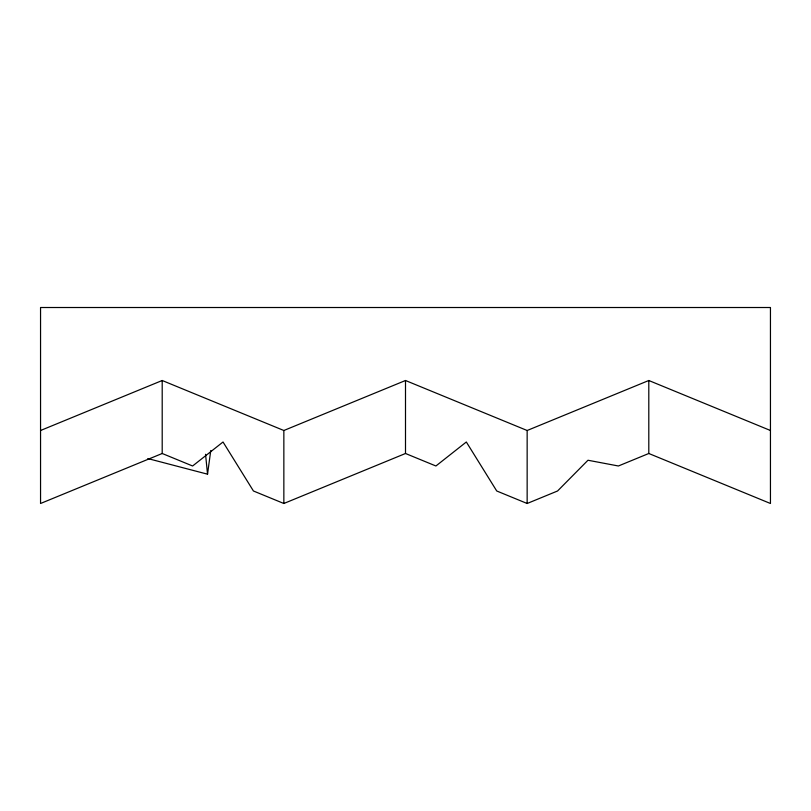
<?xml version="1.0" encoding="UTF-8"?>
<svg xmlns="http://www.w3.org/2000/svg" width="811" height="811" viewBox="0 0 811 811"><rect width="100%" height="100%" fill="white"/><g stroke="black" fill="none" stroke-linecap="round" stroke-linejoin="round"><path stroke-width="1.22" d="M147.815 458.56L207.535 474.182L210.769 450.49M40.55 430.499L162.2 380.501L283.85 430.499L405.5 380.501L527.15 430.499L648.8 380.501L770.45 430.499M162.2 453.491L40.55 503.489L40.55 307.511L770.45 307.511L770.45 503.489L648.8 453.491L618.387 465.99L587.975 460.242L557.562 490.99L527.15 503.489L496.737 490.99L466.325 441.995L435.912 465.99L405.5 453.491L283.85 503.489L253.437 490.99L223.025 441.995L192.612 465.99L162.2 453.491L162.2 380.501M205.548 454.292L207.535 474.182M648.8 380.501L648.8 453.491M527.15 430.499L527.15 503.489M405.5 380.501L405.5 453.491M283.85 430.499L283.85 503.489"/></g></svg>
